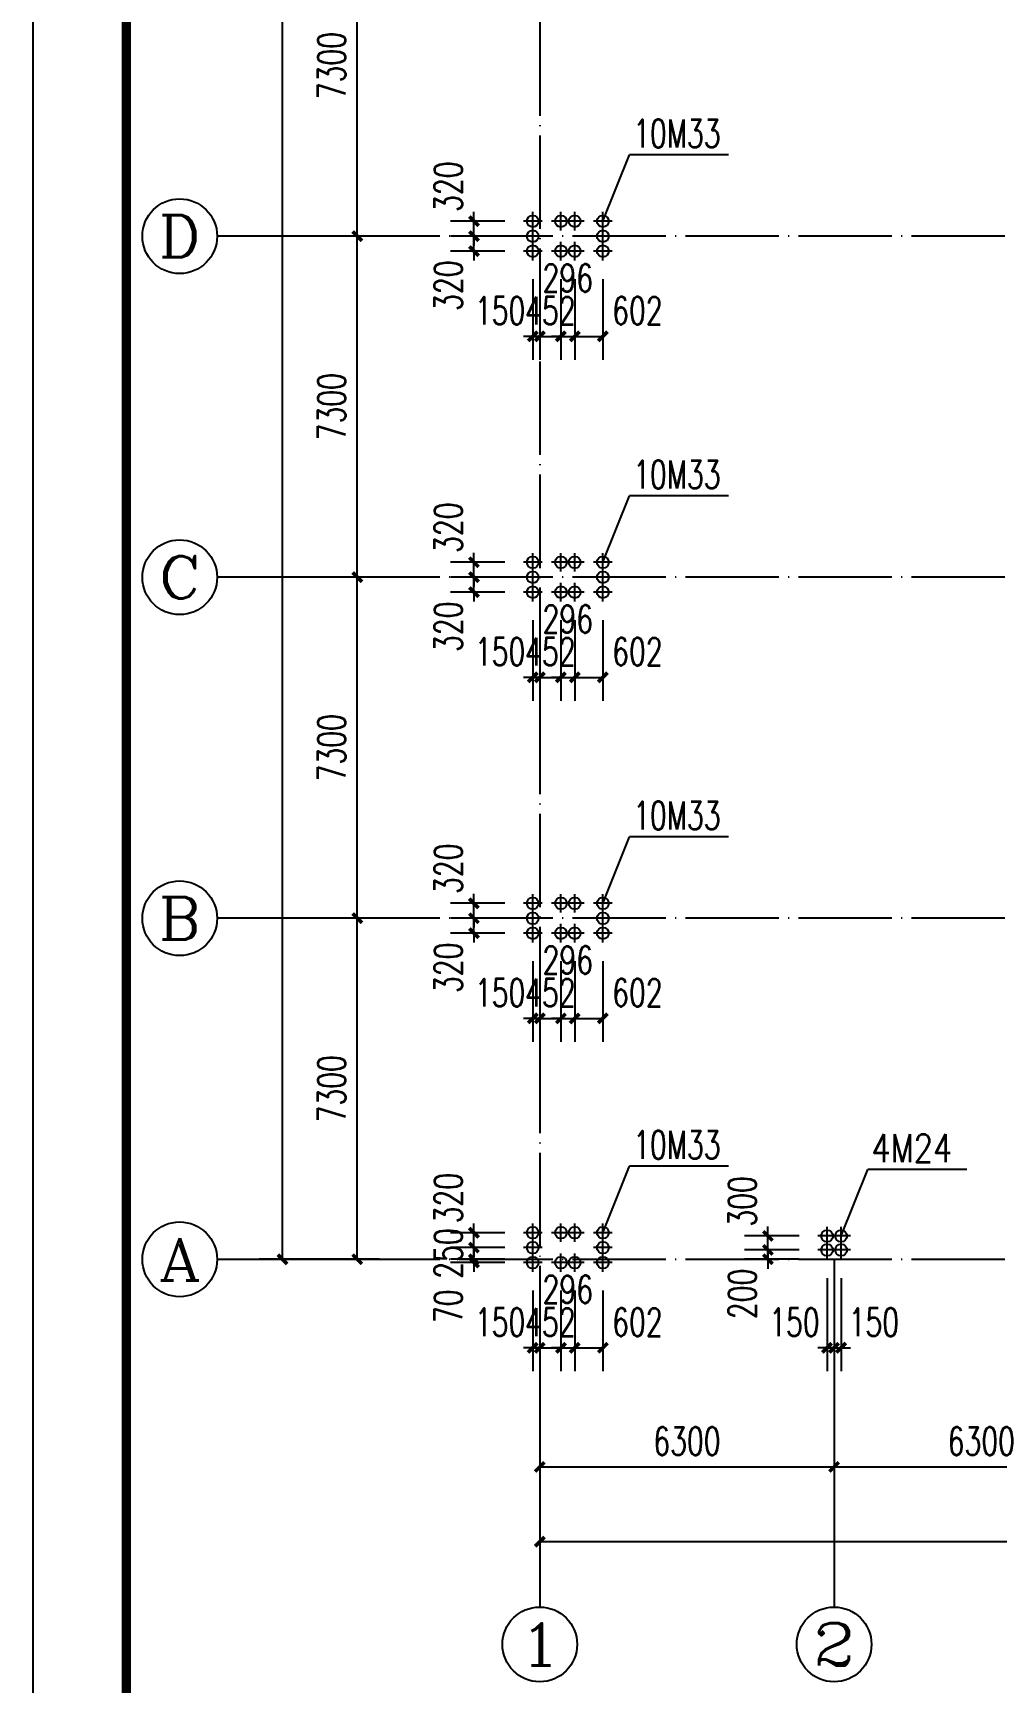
# Model space of a CAD drawing. Extents: x 37237700 to 37865026, y 138877 to 347670.
# Drawn here: x 37417207 to 37437840, y 249274 to 284592 of the extents above; entities that cross this region are included whole.
import ezdxf
from ezdxf.enums import TextEntityAlignment as Align

# ---------------------------------------------------------------- set-up
doc = ezdxf.new("R2010")
doc.units = 0
doc.header["$LTSCALE"] = 1000
doc.header["$MEASUREMENT"] = 0
for name, pattern in [('ACAD_ISO04W100', [30.5, 24, -3, 0.5, -3]), ('CENTER', [2, 1.25, -0.25, 0.25, -0.25]), ('DOTE', [2.42, 2, -0.2, 0.02, -0.2])]:
    doc.linetypes.add(name, pattern=pattern)
doc.layers.get('0').update_dxf_attribs({"linetype": 'CONTINUOUS'})
doc.layers.get('DEFPOINTS').update_dxf_attribs({"linetype": 'CONTINUOUS'})
for name, color, linetype in [('AXIS', 3, 'CONTINUOUS'), ('AXIS_TEXT', 7, 'CONTINUOUS'), ('DOTE', 1, 'ACAD_ISO04W100'), ('PUB_DIM', 3, 'CONTINUOUS'), ('PUB_TEXT', 7, 'CONTINUOUS'), ('PUB_TITLE', 4, 'CONTINUOUS'), ('ROOF', 7, 'CONTINUOUS'), ('中心线', 9, 'CENTER'), ('锚栓', 6, 'CONTINUOUS')]:
    doc.layers.add(name, color=color, linetype=linetype)
doc.styles.add('_TCH_AXIS', font='COMPLEX', dxfattribs={"bigfont": 'GBCBIG'})
doc.styles.add('_TCH_DIM_T3', font='SIMPLEX', dxfattribs={"width": 0.705882, "bigfont": 'GBCBIG'})
doc.styles.add('character', font='romans.shx', dxfattribs={"width": 0.618, "bigfont": 'gbhzfs.shx'})
doc.styles.add('COMPLEX', font='COMPLEX')
doc.dimstyles.new('_TCH_ARCH&&200', dxfattribs={"dimtxt": 595, "dimasz": 200, "dimexe": 500, "dimexo": 600, "dimgap": 252.5, "dimtad": 1, "dimdec": 0, "dimzin": 0, "dimdsep": 46, "dimtxsty": '_TCH_DIM_T3', "dimblk": 'ARCHTICK', "dimcen": 0.09, "dimclrt": 7, "dimazin": 2, "dimtfac": 1, "dimtdec": 0, "dimtix": 1, "dimtmove": 2, "dimatfit": 3, "dimfxl": 1, "dimtolj": 1, "dimtzin": 0, "dimarcsym": 0})

# ---------------------------------------------------------------- blocks, each defined once
blk = doc.blocks.new('m')
at = {"layer": '锚栓'}
for p, q in [((2858390, 836587), (2858985, 836587)), ((2858688, 836885), (2858688, 836290))]:
    blk.add_line(p, q, dxfattribs=at)
blk.add_circle((2858688, 836587), 189, dxfattribs=at)
blk = doc.blocks.new('_ArchTick')
at = {"color": 0, "linetype": 'ByBlock', "const_width": 0.4}
blk.add_lwpolyline([(-0.5, -0.5), (0.5, 0.5)], dxfattribs=at)
blk = doc.blocks.new('*D1667')
at = {"layer": 'DEFPOINTS', "color": 0}
for p in [(37427904, 279923), (37428054, 279923), (37428054, 278099)]:
    blk.add_point(p, dxfattribs=at)
at = {"layer": 'PUB_DIM', "color": 0, "lineweight": -2}
for p, q in [((37427904, 279323), (37427904, 277599)), ((37428054, 279323), (37428054, 277599)), ((37427904, 278099), (37427704, 278099)), ((37427904, 278099), (37428054, 278099)), ((37428054, 278099), (37428254, 278099))]:
    blk.add_line(p, q, dxfattribs=at)
at = {"layer": 'PUB_DIM', "color": 0, "lineweight": -2, "xscale": 200, "yscale": 200, "zscale": 200}
blk.add_blockref('_ArchTick', (37427904, 278099), dxfattribs=at)
at = {"layer": 'PUB_DIM', "color": 0, "lineweight": -2, "xscale": 200, "yscale": 200, "zscale": 200, "rotation": 180}
blk.add_blockref('_ArchTick', (37428054, 278099), dxfattribs=at)
at = {"layer": 'PUB_DIM', "color": 7, "insert": (37427204, 278649), "char_height": 595, "attachment_point": 5, "style": '_TCH_DIM_T3'}
blk.add_mtext('\\A1;150', dxfattribs=at)
blk = doc.blocks.new('*D1668')
at = {"layer": 'DEFPOINTS', "color": 0}
for p in [(37428054, 279923), (37428506, 279923), (37428506, 278099)]:
    blk.add_point(p, dxfattribs=at)
at = {"layer": 'PUB_DIM', "color": 0, "lineweight": -2}
for p, q in [((37428054, 279323), (37428054, 277599)), ((37428506, 279323), (37428506, 277599)), ((37428054, 278099), (37427854, 278099)), ((37428054, 278099), (37428506, 278099)), ((37428506, 278099), (37428706, 278099))]:
    blk.add_line(p, q, dxfattribs=at)
at = {"layer": 'PUB_DIM', "color": 0, "lineweight": -2, "xscale": 200, "yscale": 200, "zscale": 200}
blk.add_blockref('_ArchTick', (37428054, 278099), dxfattribs=at)
at = {"layer": 'PUB_DIM', "color": 0, "lineweight": -2, "xscale": 200, "yscale": 200, "zscale": 200, "rotation": 180}
blk.add_blockref('_ArchTick', (37428506, 278099), dxfattribs=at)
at = {"layer": 'PUB_DIM', "color": 7, "insert": (37428280, 278649), "char_height": 595, "attachment_point": 5, "style": '_TCH_DIM_T3'}
blk.add_mtext('\\A1;452', dxfattribs=at)
blk = doc.blocks.new('*D1669')
at = {"layer": 'DEFPOINTS', "color": 0}
for p in [(37428506, 279923), (37428802, 279923), (37428802, 278099)]:
    blk.add_point(p, dxfattribs=at)
at = {"layer": 'PUB_DIM', "color": 0, "lineweight": -2}
for p, q in [((37428506, 279323), (37428506, 277599)), ((37428802, 279323), (37428802, 277599)), ((37428506, 278099), (37428306, 278099)), ((37428506, 278099), (37428802, 278099)), ((37428802, 278099), (37429002, 278099))]:
    blk.add_line(p, q, dxfattribs=at)
at = {"layer": 'PUB_DIM', "color": 0, "lineweight": -2, "xscale": 200, "yscale": 200, "zscale": 200}
blk.add_blockref('_ArchTick', (37428506, 278099), dxfattribs=at)
at = {"layer": 'PUB_DIM', "color": 0, "lineweight": -2, "xscale": 200, "yscale": 200, "zscale": 200, "rotation": 180}
blk.add_blockref('_ArchTick', (37428802, 278099), dxfattribs=at)
at = {"layer": 'PUB_DIM', "color": 7, "insert": (37428654, 279349), "char_height": 595, "attachment_point": 5, "style": '_TCH_DIM_T3'}
blk.add_mtext('\\A1;296', dxfattribs=at)
blk = doc.blocks.new('*D1670')
at = {"layer": 'DEFPOINTS', "color": 0}
for p in [(37428802, 279923), (37429404, 279923), (37429404, 278099)]:
    blk.add_point(p, dxfattribs=at)
at = {"layer": 'PUB_DIM', "color": 0, "lineweight": -2}
for p, q in [((37428802, 279323), (37428802, 277599)), ((37429404, 279323), (37429404, 277599)), ((37428802, 278099), (37429404, 278099))]:
    blk.add_line(p, q, dxfattribs=at)
at = {"layer": 'PUB_DIM', "color": 0, "lineweight": -2, "xscale": 200, "yscale": 200, "zscale": 200, "rotation": 180}
blk.add_blockref('_ArchTick', (37428802, 278099), dxfattribs=at)
at = {"layer": 'PUB_DIM', "color": 0, "lineweight": -2, "xscale": 200, "yscale": 200, "zscale": 200}
blk.add_blockref('_ArchTick', (37429404, 278099), dxfattribs=at)
at = {"layer": 'PUB_DIM', "color": 7, "insert": (37430144, 278649), "char_height": 595, "attachment_point": 5, "style": '_TCH_DIM_T3'}
blk.add_mtext('\\A1;602', dxfattribs=at)
blk = doc.blocks.new('*D1673')
at = {"layer": 'DEFPOINTS', "color": 0}
for p in [(37426645, 280243), (37427904, 280243), (37427904, 279923)]:
    blk.add_point(p, dxfattribs=at)
at = {"layer": 'PUB_DIM', "color": 0, "lineweight": -2}
for p, q in [((37426645, 280243), (37426645, 280443)), ((37427304, 280243), (37426145, 280243)), ((37426645, 279923), (37426645, 280243)), ((37427304, 279923), (37426145, 279923)), ((37426645, 279923), (37426645, 279723))]:
    blk.add_line(p, q, dxfattribs=at)
at = {"layer": 'PUB_DIM', "color": 0, "lineweight": -2, "xscale": 200, "yscale": 200, "zscale": 200}
for p, rotation in [((37426645, 280243), 270), ((37426645, 279923), 90)]:
    blk.add_blockref('_ArchTick', p, dxfattribs=dict(at, rotation=rotation))
at = {"layer": 'PUB_DIM', "color": 7, "insert": (37426095, 279183), "char_height": 595, "attachment_point": 5, "rotation": 90, "style": '_TCH_DIM_T3'}
blk.add_mtext('\\A1;320', dxfattribs=at)
blk = doc.blocks.new('*D1674')
at = {"layer": 'DEFPOINTS', "color": 0}
for p in [(37426645, 280563), (37427904, 280563), (37427904, 280243)]:
    blk.add_point(p, dxfattribs=at)
at = {"layer": 'PUB_DIM', "color": 0, "lineweight": -2}
for p, q in [((37427304, 280563), (37426145, 280563)), ((37426645, 280563), (37426645, 280763)), ((37426645, 280243), (37426645, 280563)), ((37427304, 280243), (37426145, 280243)), ((37426645, 280243), (37426645, 280043))]:
    blk.add_line(p, q, dxfattribs=at)
at = {"layer": 'PUB_DIM', "color": 0, "lineweight": -2, "xscale": 200, "yscale": 200, "zscale": 200}
for p, rotation in [((37426645, 280563), 270), ((37426645, 280243), 90)]:
    blk.add_blockref('_ArchTick', p, dxfattribs=dict(at, rotation=rotation))
at = {"layer": 'PUB_DIM', "color": 7, "insert": (37426095, 281303), "char_height": 595, "attachment_point": 5, "rotation": 90, "style": '_TCH_DIM_T3'}
blk.add_mtext('\\A1;320', dxfattribs=at)
blk = doc.blocks.new('*D1685')
at = {"layer": 'DEFPOINTS', "color": 0}
for p in [(37427904, 272623), (37428054, 272623), (37428054, 270799)]:
    blk.add_point(p, dxfattribs=at)
at = {"layer": 'PUB_DIM', "color": 0, "lineweight": -2}
for p, q in [((37427904, 272023), (37427904, 270299)), ((37428054, 272023), (37428054, 270299)), ((37427904, 270799), (37427704, 270799)), ((37427904, 270799), (37428054, 270799)), ((37428054, 270799), (37428254, 270799))]:
    blk.add_line(p, q, dxfattribs=at)
at = {"layer": 'PUB_DIM', "color": 0, "lineweight": -2, "xscale": 200, "yscale": 200, "zscale": 200}
blk.add_blockref('_ArchTick', (37427904, 270799), dxfattribs=at)
at = {"layer": 'PUB_DIM', "color": 0, "lineweight": -2, "xscale": 200, "yscale": 200, "zscale": 200, "rotation": 180}
blk.add_blockref('_ArchTick', (37428054, 270799), dxfattribs=at)
at = {"layer": 'PUB_DIM', "color": 7, "insert": (37427204, 271349), "char_height": 595, "attachment_point": 5, "style": '_TCH_DIM_T3'}
blk.add_mtext('\\A1;150', dxfattribs=at)
blk = doc.blocks.new('*D1686')
at = {"layer": 'DEFPOINTS', "color": 0}
for p in [(37428054, 272623), (37428506, 272623), (37428506, 270799)]:
    blk.add_point(p, dxfattribs=at)
at = {"layer": 'PUB_DIM', "color": 0, "lineweight": -2}
for p, q in [((37428054, 272023), (37428054, 270299)), ((37428506, 272023), (37428506, 270299)), ((37428054, 270799), (37427854, 270799)), ((37428054, 270799), (37428506, 270799)), ((37428506, 270799), (37428706, 270799))]:
    blk.add_line(p, q, dxfattribs=at)
at = {"layer": 'PUB_DIM', "color": 0, "lineweight": -2, "xscale": 200, "yscale": 200, "zscale": 200}
blk.add_blockref('_ArchTick', (37428054, 270799), dxfattribs=at)
at = {"layer": 'PUB_DIM', "color": 0, "lineweight": -2, "xscale": 200, "yscale": 200, "zscale": 200, "rotation": 180}
blk.add_blockref('_ArchTick', (37428506, 270799), dxfattribs=at)
at = {"layer": 'PUB_DIM', "color": 7, "insert": (37428280, 271349), "char_height": 595, "attachment_point": 5, "style": '_TCH_DIM_T3'}
blk.add_mtext('\\A1;452', dxfattribs=at)
blk = doc.blocks.new('*D1687')
at = {"layer": 'DEFPOINTS', "color": 0}
for p in [(37428506, 272623), (37428802, 272623), (37428802, 270799)]:
    blk.add_point(p, dxfattribs=at)
at = {"layer": 'PUB_DIM', "color": 0, "lineweight": -2}
for p, q in [((37428506, 272023), (37428506, 270299)), ((37428802, 272023), (37428802, 270299)), ((37428506, 270799), (37428306, 270799)), ((37428506, 270799), (37428802, 270799)), ((37428802, 270799), (37429002, 270799))]:
    blk.add_line(p, q, dxfattribs=at)
at = {"layer": 'PUB_DIM', "color": 0, "lineweight": -2, "xscale": 200, "yscale": 200, "zscale": 200}
blk.add_blockref('_ArchTick', (37428506, 270799), dxfattribs=at)
at = {"layer": 'PUB_DIM', "color": 0, "lineweight": -2, "xscale": 200, "yscale": 200, "zscale": 200, "rotation": 180}
blk.add_blockref('_ArchTick', (37428802, 270799), dxfattribs=at)
at = {"layer": 'PUB_DIM', "color": 7, "insert": (37428654, 272049), "char_height": 595, "attachment_point": 5, "style": '_TCH_DIM_T3'}
blk.add_mtext('\\A1;296', dxfattribs=at)
blk = doc.blocks.new('*D1688')
at = {"layer": 'DEFPOINTS', "color": 0}
for p in [(37428802, 272623), (37429404, 272623), (37429404, 270799)]:
    blk.add_point(p, dxfattribs=at)
at = {"layer": 'PUB_DIM', "color": 0, "lineweight": -2}
for p, q in [((37428802, 272023), (37428802, 270299)), ((37429404, 272023), (37429404, 270299)), ((37428802, 270799), (37429404, 270799))]:
    blk.add_line(p, q, dxfattribs=at)
at = {"layer": 'PUB_DIM', "color": 0, "lineweight": -2, "xscale": 200, "yscale": 200, "zscale": 200, "rotation": 180}
blk.add_blockref('_ArchTick', (37428802, 270799), dxfattribs=at)
at = {"layer": 'PUB_DIM', "color": 0, "lineweight": -2, "xscale": 200, "yscale": 200, "zscale": 200}
blk.add_blockref('_ArchTick', (37429404, 270799), dxfattribs=at)
at = {"layer": 'PUB_DIM', "color": 7, "insert": (37430144, 271349), "char_height": 595, "attachment_point": 5, "style": '_TCH_DIM_T3'}
blk.add_mtext('\\A1;602', dxfattribs=at)
blk = doc.blocks.new('*D1691')
at = {"layer": 'DEFPOINTS', "color": 0}
for p in [(37426645, 272943), (37427904, 272943), (37427904, 272623)]:
    blk.add_point(p, dxfattribs=at)
at = {"layer": 'PUB_DIM', "color": 0, "lineweight": -2}
for p, q in [((37426645, 272943), (37426645, 273143)), ((37427304, 272943), (37426145, 272943)), ((37426645, 272623), (37426645, 272943)), ((37427304, 272623), (37426145, 272623)), ((37426645, 272623), (37426645, 272423))]:
    blk.add_line(p, q, dxfattribs=at)
at = {"layer": 'PUB_DIM', "color": 0, "lineweight": -2, "xscale": 200, "yscale": 200, "zscale": 200}
for p, rotation in [((37426645, 272943), 270), ((37426645, 272623), 90)]:
    blk.add_blockref('_ArchTick', p, dxfattribs=dict(at, rotation=rotation))
at = {"layer": 'PUB_DIM', "color": 7, "insert": (37426095, 271883), "char_height": 595, "attachment_point": 5, "rotation": 90, "style": '_TCH_DIM_T3'}
blk.add_mtext('\\A1;320', dxfattribs=at)
blk = doc.blocks.new('*D1692')
at = {"layer": 'DEFPOINTS', "color": 0}
for p in [(37426645, 273263), (37427904, 273263), (37427904, 272943)]:
    blk.add_point(p, dxfattribs=at)
at = {"layer": 'PUB_DIM', "color": 0, "lineweight": -2}
for p, q in [((37426645, 273263), (37426645, 273463)), ((37427304, 273263), (37426145, 273263)), ((37426645, 272943), (37426645, 273263)), ((37427304, 272943), (37426145, 272943)), ((37426645, 272943), (37426645, 272743))]:
    blk.add_line(p, q, dxfattribs=at)
at = {"layer": 'PUB_DIM', "color": 0, "lineweight": -2, "xscale": 200, "yscale": 200, "zscale": 200}
for p, rotation in [((37426645, 273263), 270), ((37426645, 272943), 90)]:
    blk.add_blockref('_ArchTick', p, dxfattribs=dict(at, rotation=rotation))
at = {"layer": 'PUB_DIM', "color": 7, "insert": (37426095, 274003), "char_height": 595, "attachment_point": 5, "rotation": 90, "style": '_TCH_DIM_T3'}
blk.add_mtext('\\A1;320', dxfattribs=at)
blk = doc.blocks.new('*D1703')
at = {"layer": 'DEFPOINTS', "color": 0}
for p in [(37427904, 265323), (37428054, 265323), (37428054, 263499)]:
    blk.add_point(p, dxfattribs=at)
at = {"layer": 'PUB_DIM', "color": 0, "lineweight": -2}
for p, q in [((37427904, 264723), (37427904, 262999)), ((37428054, 264723), (37428054, 262999)), ((37427904, 263499), (37427704, 263499)), ((37427904, 263499), (37428054, 263499)), ((37428054, 263499), (37428254, 263499))]:
    blk.add_line(p, q, dxfattribs=at)
at = {"layer": 'PUB_DIM', "color": 0, "lineweight": -2, "xscale": 200, "yscale": 200, "zscale": 200}
blk.add_blockref('_ArchTick', (37427904, 263499), dxfattribs=at)
at = {"layer": 'PUB_DIM', "color": 0, "lineweight": -2, "xscale": 200, "yscale": 200, "zscale": 200, "rotation": 180}
blk.add_blockref('_ArchTick', (37428054, 263499), dxfattribs=at)
at = {"layer": 'PUB_DIM', "color": 7, "insert": (37427204, 264049), "char_height": 595, "attachment_point": 5, "style": '_TCH_DIM_T3'}
blk.add_mtext('\\A1;150', dxfattribs=at)
blk = doc.blocks.new('*D1704')
at = {"layer": 'DEFPOINTS', "color": 0}
for p in [(37428054, 265323), (37428506, 265323), (37428506, 263499)]:
    blk.add_point(p, dxfattribs=at)
at = {"layer": 'PUB_DIM', "color": 0, "lineweight": -2}
for p, q in [((37428054, 264723), (37428054, 262999)), ((37428506, 264723), (37428506, 262999)), ((37428054, 263499), (37427854, 263499)), ((37428054, 263499), (37428506, 263499)), ((37428506, 263499), (37428706, 263499))]:
    blk.add_line(p, q, dxfattribs=at)
at = {"layer": 'PUB_DIM', "color": 0, "lineweight": -2, "xscale": 200, "yscale": 200, "zscale": 200}
blk.add_blockref('_ArchTick', (37428054, 263499), dxfattribs=at)
at = {"layer": 'PUB_DIM', "color": 0, "lineweight": -2, "xscale": 200, "yscale": 200, "zscale": 200, "rotation": 180}
blk.add_blockref('_ArchTick', (37428506, 263499), dxfattribs=at)
at = {"layer": 'PUB_DIM', "color": 7, "insert": (37428280, 264049), "char_height": 595, "attachment_point": 5, "style": '_TCH_DIM_T3'}
blk.add_mtext('\\A1;452', dxfattribs=at)
blk = doc.blocks.new('*D1705')
at = {"layer": 'DEFPOINTS', "color": 0}
for p in [(37428506, 265323), (37428802, 265323), (37428802, 263499)]:
    blk.add_point(p, dxfattribs=at)
at = {"layer": 'PUB_DIM', "color": 0, "lineweight": -2}
for p, q in [((37428506, 264723), (37428506, 262999)), ((37428802, 264723), (37428802, 262999)), ((37428506, 263499), (37428306, 263499)), ((37428506, 263499), (37428802, 263499)), ((37428802, 263499), (37429002, 263499))]:
    blk.add_line(p, q, dxfattribs=at)
at = {"layer": 'PUB_DIM', "color": 0, "lineweight": -2, "xscale": 200, "yscale": 200, "zscale": 200}
blk.add_blockref('_ArchTick', (37428506, 263499), dxfattribs=at)
at = {"layer": 'PUB_DIM', "color": 0, "lineweight": -2, "xscale": 200, "yscale": 200, "zscale": 200, "rotation": 180}
blk.add_blockref('_ArchTick', (37428802, 263499), dxfattribs=at)
at = {"layer": 'PUB_DIM', "color": 7, "insert": (37428654, 264749), "char_height": 595, "attachment_point": 5, "style": '_TCH_DIM_T3'}
blk.add_mtext('\\A1;296', dxfattribs=at)
blk = doc.blocks.new('*D1706')
at = {"layer": 'DEFPOINTS', "color": 0}
for p in [(37428802, 265323), (37429404, 265323), (37429404, 263499)]:
    blk.add_point(p, dxfattribs=at)
at = {"layer": 'PUB_DIM', "color": 0, "lineweight": -2}
for p, q in [((37428802, 264723), (37428802, 262999)), ((37429404, 264723), (37429404, 262999)), ((37428802, 263499), (37429404, 263499))]:
    blk.add_line(p, q, dxfattribs=at)
at = {"layer": 'PUB_DIM', "color": 0, "lineweight": -2, "xscale": 200, "yscale": 200, "zscale": 200, "rotation": 180}
blk.add_blockref('_ArchTick', (37428802, 263499), dxfattribs=at)
at = {"layer": 'PUB_DIM', "color": 0, "lineweight": -2, "xscale": 200, "yscale": 200, "zscale": 200}
blk.add_blockref('_ArchTick', (37429404, 263499), dxfattribs=at)
at = {"layer": 'PUB_DIM', "color": 7, "insert": (37430144, 264049), "char_height": 595, "attachment_point": 5, "style": '_TCH_DIM_T3'}
blk.add_mtext('\\A1;602', dxfattribs=at)
blk = doc.blocks.new('*D1709')
at = {"layer": 'DEFPOINTS', "color": 0}
for p in [(37426645, 265643), (37427904, 265643), (37427904, 265323)]:
    blk.add_point(p, dxfattribs=at)
at = {"layer": 'PUB_DIM', "color": 0, "lineweight": -2}
for p, q in [((37427304, 265643), (37426145, 265643)), ((37426645, 265643), (37426645, 265843)), ((37426645, 265323), (37426645, 265643)), ((37427304, 265323), (37426145, 265323)), ((37426645, 265323), (37426645, 265123))]:
    blk.add_line(p, q, dxfattribs=at)
at = {"layer": 'PUB_DIM', "color": 0, "lineweight": -2, "xscale": 200, "yscale": 200, "zscale": 200}
for p, rotation in [((37426645, 265643), 270), ((37426645, 265323), 90)]:
    blk.add_blockref('_ArchTick', p, dxfattribs=dict(at, rotation=rotation))
at = {"layer": 'PUB_DIM', "color": 7, "insert": (37426095, 264583), "char_height": 595, "attachment_point": 5, "rotation": 90, "style": '_TCH_DIM_T3'}
blk.add_mtext('\\A1;320', dxfattribs=at)
blk = doc.blocks.new('*D1710')
at = {"layer": 'DEFPOINTS', "color": 0}
for p in [(37426645, 265963), (37427904, 265963), (37427904, 265643)]:
    blk.add_point(p, dxfattribs=at)
at = {"layer": 'PUB_DIM', "color": 0, "lineweight": -2}
for p, q in [((37427304, 265963), (37426145, 265963)), ((37426645, 265963), (37426645, 266163)), ((37426645, 265643), (37426645, 265963)), ((37427304, 265643), (37426145, 265643)), ((37426645, 265643), (37426645, 265443))]:
    blk.add_line(p, q, dxfattribs=at)
at = {"layer": 'PUB_DIM', "color": 0, "lineweight": -2, "xscale": 200, "yscale": 200, "zscale": 200}
for p, rotation in [((37426645, 265963), 270), ((37426645, 265643), 90)]:
    blk.add_blockref('_ArchTick', p, dxfattribs=dict(at, rotation=rotation))
at = {"layer": 'PUB_DIM', "color": 7, "insert": (37426095, 266703), "char_height": 595, "attachment_point": 5, "rotation": 90, "style": '_TCH_DIM_T3'}
blk.add_mtext('\\A1;320', dxfattribs=at)
blk = doc.blocks.new('*D1790')
at = {"layer": 'DEFPOINTS', "color": 0}
for p in [(37432938, 258543), (37434204, 258543), (37434204, 258343)]:
    blk.add_point(p, dxfattribs=at)
at = {"layer": 'PUB_DIM', "color": 0, "lineweight": -2}
for p, q in [((37433604, 258543), (37432438, 258543)), ((37432938, 258543), (37432938, 258743)), ((37432938, 258343), (37432938, 258543)), ((37433604, 258343), (37432438, 258343)), ((37432938, 258343), (37432938, 258143))]:
    blk.add_line(p, q, dxfattribs=at)
at = {"layer": 'PUB_DIM', "color": 0, "lineweight": -2, "xscale": 200, "yscale": 200, "zscale": 200}
for p, rotation in [((37432938, 258543), 270), ((37432938, 258343), 90)]:
    blk.add_blockref('_ArchTick', p, dxfattribs=dict(at, rotation=rotation))
at = {"layer": 'PUB_DIM', "color": 7, "insert": (37432388, 257603), "char_height": 595, "attachment_point": 5, "rotation": 90, "style": '_TCH_DIM_T3'}
blk.add_mtext('\\A1;200', dxfattribs=at)
blk = doc.blocks.new('*D1791')
at = {"layer": 'DEFPOINTS', "color": 0}
for p in [(37432938, 258843), (37434204, 258843), (37434204, 258543)]:
    blk.add_point(p, dxfattribs=at)
at = {"layer": 'PUB_DIM', "color": 0, "lineweight": -2}
for p, q in [((37432938, 258843), (37432938, 259043)), ((37433604, 258843), (37432438, 258843)), ((37433604, 258543), (37432438, 258543)), ((37432938, 258543), (37432938, 258843)), ((37432938, 258543), (37432938, 258343))]:
    blk.add_line(p, q, dxfattribs=at)
at = {"layer": 'PUB_DIM', "color": 0, "lineweight": -2, "xscale": 200, "yscale": 200, "zscale": 200}
for p, rotation in [((37432938, 258843), 270), ((37432938, 258543), 90)]:
    blk.add_blockref('_ArchTick', p, dxfattribs=dict(at, rotation=rotation))
at = {"layer": 'PUB_DIM', "color": 7, "insert": (37432388, 259583), "char_height": 595, "attachment_point": 5, "rotation": 90, "style": '_TCH_DIM_T3'}
blk.add_mtext('\\A1;300', dxfattribs=at)
blk = doc.blocks.new('*D1792')
at = {"layer": 'DEFPOINTS', "color": 0}
for p in [(37426645, 258343), (37427904, 258343), (37427904, 258273)]:
    blk.add_point(p, dxfattribs=at)
at = {"layer": 'PUB_DIM', "color": 0, "lineweight": -2}
for p, q in [((37426645, 258343), (37426645, 258543)), ((37427304, 258343), (37426145, 258343)), ((37427304, 258273), (37426145, 258273)), ((37426645, 258273), (37426645, 258343)), ((37426645, 258273), (37426645, 258073))]:
    blk.add_line(p, q, dxfattribs=at)
at = {"layer": 'PUB_DIM', "color": 0, "lineweight": -2, "xscale": 200, "yscale": 200, "zscale": 200}
for p, rotation in [((37426645, 258343), 270), ((37426645, 258273), 90)]:
    blk.add_blockref('_ArchTick', p, dxfattribs=dict(at, rotation=rotation))
at = {"layer": 'PUB_DIM', "color": 7, "insert": (37426095, 257337), "char_height": 595, "attachment_point": 5, "rotation": 90, "style": '_TCH_DIM_T3'}
blk.add_mtext('\\A1;70', dxfattribs=at)
blk = doc.blocks.new('*D1793')
at = {"layer": 'DEFPOINTS', "color": 0}
for p in [(37426645, 258593), (37427904, 258593), (37427904, 258343)]:
    blk.add_point(p, dxfattribs=at)
at = {"layer": 'PUB_DIM', "color": 0, "lineweight": -2}
for p, q in [((37427304, 258593), (37426145, 258593)), ((37426645, 258593), (37426645, 258793)), ((37426645, 258343), (37426645, 258593)), ((37427304, 258343), (37426145, 258343)), ((37426645, 258343), (37426645, 258143))]:
    blk.add_line(p, q, dxfattribs=at)
at = {"layer": 'PUB_DIM', "color": 0, "lineweight": -2, "xscale": 200, "yscale": 200, "zscale": 200}
for p, rotation in [((37426645, 258593), 270), ((37426645, 258343), 90)]:
    blk.add_blockref('_ArchTick', p, dxfattribs=dict(at, rotation=rotation))
at = {"layer": 'PUB_DIM', "color": 7, "insert": (37426095, 258468), "char_height": 595, "attachment_point": 5, "rotation": 90, "style": '_TCH_DIM_T3'}
blk.add_mtext('\\A1;250', dxfattribs=at)
blk = doc.blocks.new('*D1794')
at = {"layer": 'DEFPOINTS', "color": 0}
for p in [(37426645, 258913), (37427904, 258913), (37427904, 258593)]:
    blk.add_point(p, dxfattribs=at)
at = {"layer": 'PUB_DIM', "color": 0, "lineweight": -2}
for p, q in [((37427304, 258913), (37426145, 258913)), ((37426645, 258913), (37426645, 259113)), ((37426645, 258593), (37426645, 258913)), ((37427304, 258593), (37426145, 258593)), ((37426645, 258593), (37426645, 258393))]:
    blk.add_line(p, q, dxfattribs=at)
at = {"layer": 'PUB_DIM', "color": 0, "lineweight": -2, "xscale": 200, "yscale": 200, "zscale": 200}
for p, rotation in [((37426645, 258913), 270), ((37426645, 258593), 90)]:
    blk.add_blockref('_ArchTick', p, dxfattribs=dict(at, rotation=rotation))
at = {"layer": 'PUB_DIM', "color": 7, "insert": (37426095, 259653), "char_height": 595, "attachment_point": 5, "rotation": 90, "style": '_TCH_DIM_T3'}
blk.add_mtext('\\A1;320', dxfattribs=at)
blk = doc.blocks.new('*D1795')
at = {"layer": 'DEFPOINTS', "color": 0}
for p in [(37434204, 258543), (37434354, 258543), (37434354, 256449)]:
    blk.add_point(p, dxfattribs=at)
at = {"layer": 'PUB_DIM', "color": 0, "lineweight": -2}
for p, q in [((37434204, 257943), (37434204, 255949)), ((37434354, 257943), (37434354, 255949)), ((37434204, 256449), (37434004, 256449)), ((37434204, 256449), (37434354, 256449)), ((37434354, 256449), (37434554, 256449))]:
    blk.add_line(p, q, dxfattribs=at)
at = {"layer": 'PUB_DIM', "color": 0, "lineweight": -2, "xscale": 200, "yscale": 200, "zscale": 200}
blk.add_blockref('_ArchTick', (37434204, 256449), dxfattribs=at)
at = {"layer": 'PUB_DIM', "color": 0, "lineweight": -2, "xscale": 200, "yscale": 200, "zscale": 200, "rotation": 180}
blk.add_blockref('_ArchTick', (37434354, 256449), dxfattribs=at)
at = {"layer": 'PUB_DIM', "color": 7, "insert": (37433504, 256999), "char_height": 595, "attachment_point": 5, "style": '_TCH_DIM_T3'}
blk.add_mtext('\\A1;150', dxfattribs=at)
blk = doc.blocks.new('*D1796')
at = {"layer": 'DEFPOINTS', "color": 0}
for p in [(37434354, 258543), (37434504, 258543), (37434504, 256449)]:
    blk.add_point(p, dxfattribs=at)
at = {"layer": 'PUB_DIM', "color": 0, "lineweight": -2}
for p, q in [((37434354, 257943), (37434354, 255949)), ((37434504, 257943), (37434504, 255949)), ((37434354, 256449), (37434154, 256449)), ((37434354, 256449), (37434504, 256449)), ((37434504, 256449), (37434704, 256449))]:
    blk.add_line(p, q, dxfattribs=at)
at = {"layer": 'PUB_DIM', "color": 0, "lineweight": -2, "xscale": 200, "yscale": 200, "zscale": 200}
blk.add_blockref('_ArchTick', (37434354, 256449), dxfattribs=at)
at = {"layer": 'PUB_DIM', "color": 0, "lineweight": -2, "xscale": 200, "yscale": 200, "zscale": 200, "rotation": 180}
blk.add_blockref('_ArchTick', (37434504, 256449), dxfattribs=at)
at = {"layer": 'PUB_DIM', "color": 7, "insert": (37435204, 256999), "char_height": 595, "attachment_point": 5, "style": '_TCH_DIM_T3'}
blk.add_mtext('\\A1;150', dxfattribs=at)
blk = doc.blocks.new('*D1797')
at = {"layer": 'DEFPOINTS', "color": 0}
for p in [(37427904, 258273), (37428054, 258273), (37428054, 256449)]:
    blk.add_point(p, dxfattribs=at)
at = {"layer": 'PUB_DIM', "color": 0, "lineweight": -2}
for p, q in [((37427904, 257673), (37427904, 255949)), ((37428054, 257673), (37428054, 255949)), ((37427904, 256449), (37427704, 256449)), ((37427904, 256449), (37428054, 256449)), ((37428054, 256449), (37428254, 256449))]:
    blk.add_line(p, q, dxfattribs=at)
at = {"layer": 'PUB_DIM', "color": 0, "lineweight": -2, "xscale": 200, "yscale": 200, "zscale": 200}
blk.add_blockref('_ArchTick', (37427904, 256449), dxfattribs=at)
at = {"layer": 'PUB_DIM', "color": 0, "lineweight": -2, "xscale": 200, "yscale": 200, "zscale": 200, "rotation": 180}
blk.add_blockref('_ArchTick', (37428054, 256449), dxfattribs=at)
at = {"layer": 'PUB_DIM', "color": 7, "insert": (37427204, 256999), "char_height": 595, "attachment_point": 5, "style": '_TCH_DIM_T3'}
blk.add_mtext('\\A1;150', dxfattribs=at)
blk = doc.blocks.new('*D1798')
at = {"layer": 'DEFPOINTS', "color": 0}
for p in [(37428054, 258273), (37428506, 258273), (37428506, 256449)]:
    blk.add_point(p, dxfattribs=at)
at = {"layer": 'PUB_DIM', "color": 0, "lineweight": -2}
for p, q in [((37428054, 257673), (37428054, 255949)), ((37428506, 257673), (37428506, 255949)), ((37428054, 256449), (37427854, 256449)), ((37428054, 256449), (37428506, 256449)), ((37428506, 256449), (37428706, 256449))]:
    blk.add_line(p, q, dxfattribs=at)
at = {"layer": 'PUB_DIM', "color": 0, "lineweight": -2, "xscale": 200, "yscale": 200, "zscale": 200}
blk.add_blockref('_ArchTick', (37428054, 256449), dxfattribs=at)
at = {"layer": 'PUB_DIM', "color": 0, "lineweight": -2, "xscale": 200, "yscale": 200, "zscale": 200, "rotation": 180}
blk.add_blockref('_ArchTick', (37428506, 256449), dxfattribs=at)
at = {"layer": 'PUB_DIM', "color": 7, "insert": (37428280, 256999), "char_height": 595, "attachment_point": 5, "style": '_TCH_DIM_T3'}
blk.add_mtext('\\A1;452', dxfattribs=at)
blk = doc.blocks.new('*D1799')
at = {"layer": 'DEFPOINTS', "color": 0}
for p in [(37428506, 258273), (37428802, 258273), (37428802, 256449)]:
    blk.add_point(p, dxfattribs=at)
at = {"layer": 'PUB_DIM', "color": 0, "lineweight": -2}
for p, q in [((37428506, 257673), (37428506, 255949)), ((37428802, 257673), (37428802, 255949)), ((37428506, 256449), (37428306, 256449)), ((37428506, 256449), (37428802, 256449)), ((37428802, 256449), (37429002, 256449))]:
    blk.add_line(p, q, dxfattribs=at)
at = {"layer": 'PUB_DIM', "color": 0, "lineweight": -2, "xscale": 200, "yscale": 200, "zscale": 200}
blk.add_blockref('_ArchTick', (37428506, 256449), dxfattribs=at)
at = {"layer": 'PUB_DIM', "color": 0, "lineweight": -2, "xscale": 200, "yscale": 200, "zscale": 200, "rotation": 180}
blk.add_blockref('_ArchTick', (37428802, 256449), dxfattribs=at)
at = {"layer": 'PUB_DIM', "color": 7, "insert": (37428654, 257699), "char_height": 595, "attachment_point": 5, "style": '_TCH_DIM_T3'}
blk.add_mtext('\\A1;296', dxfattribs=at)
blk = doc.blocks.new('*D1800')
at = {"layer": 'DEFPOINTS', "color": 0}
for p in [(37428802, 258273), (37429404, 258273), (37429404, 256449)]:
    blk.add_point(p, dxfattribs=at)
at = {"layer": 'PUB_DIM', "color": 0, "lineweight": -2}
for p, q in [((37428802, 257673), (37428802, 255949)), ((37429404, 257673), (37429404, 255949)), ((37428802, 256449), (37429404, 256449))]:
    blk.add_line(p, q, dxfattribs=at)
at = {"layer": 'PUB_DIM', "color": 0, "lineweight": -2, "xscale": 200, "yscale": 200, "zscale": 200, "rotation": 180}
blk.add_blockref('_ArchTick', (37428802, 256449), dxfattribs=at)
at = {"layer": 'PUB_DIM', "color": 0, "lineweight": -2, "xscale": 200, "yscale": 200, "zscale": 200}
blk.add_blockref('_ArchTick', (37429404, 256449), dxfattribs=at)
at = {"layer": 'PUB_DIM', "color": 7, "insert": (37430144, 256999), "char_height": 595, "attachment_point": 5, "style": '_TCH_DIM_T3'}
blk.add_mtext('\\A1;602', dxfattribs=at)
blk = doc.blocks.new('*D1830')
at = {"layer": 'AXIS', "color": 0, "lineweight": -2}
for p, q in [((37424620, 265643), (37423648, 265643)), ((37424148, 258343), (37424148, 265643)), ((37424620, 258343), (37423648, 258343))]:
    blk.add_line(p, q, dxfattribs=at)
at = {"layer": 'DEFPOINTS', "color": 0}
for p in [(37424148, 265643), (37425220, 265643), (37425220, 258343)]:
    blk.add_point(p, dxfattribs=at)
at = {"layer": 'AXIS', "color": 0, "lineweight": -2, "xscale": 200, "yscale": 200, "zscale": 200}
for p, rotation in [((37424148, 265643), 90), ((37424148, 258343), 270)]:
    blk.add_blockref('_ArchTick', p, dxfattribs=dict(at, rotation=rotation))
at = {"layer": 'AXIS', "color": 7, "insert": (37423598, 261993), "char_height": 595, "attachment_point": 5, "rotation": 90, "style": '_TCH_DIM_T3'}
blk.add_mtext('\\A1;7300', dxfattribs=at)
blk = doc.blocks.new('*D1831')
at = {"layer": 'AXIS', "color": 0, "lineweight": -2}
for p, q in [((37424620, 272943), (37423648, 272943)), ((37424148, 265643), (37424148, 272943)), ((37424620, 265643), (37423648, 265643))]:
    blk.add_line(p, q, dxfattribs=at)
at = {"layer": 'DEFPOINTS', "color": 0}
for p in [(37424148, 272943), (37425220, 272943), (37425220, 265643)]:
    blk.add_point(p, dxfattribs=at)
at = {"layer": 'AXIS', "color": 0, "lineweight": -2, "xscale": 200, "yscale": 200, "zscale": 200}
for p, rotation in [((37424148, 272943), 90), ((37424148, 265643), 270)]:
    blk.add_blockref('_ArchTick', p, dxfattribs=dict(at, rotation=rotation))
at = {"layer": 'AXIS', "color": 7, "insert": (37423598, 269293), "char_height": 595, "attachment_point": 5, "rotation": 90, "style": '_TCH_DIM_T3'}
blk.add_mtext('\\A1;7300', dxfattribs=at)
blk = doc.blocks.new('*D1832')
at = {"layer": 'AXIS', "color": 0, "lineweight": -2}
for p, q in [((37424620, 280243), (37423648, 280243)), ((37424148, 272943), (37424148, 280243)), ((37424620, 272943), (37423648, 272943))]:
    blk.add_line(p, q, dxfattribs=at)
at = {"layer": 'DEFPOINTS', "color": 0}
for p in [(37424148, 280243), (37425220, 280243), (37425220, 272943)]:
    blk.add_point(p, dxfattribs=at)
at = {"layer": 'AXIS', "color": 0, "lineweight": -2, "xscale": 200, "yscale": 200, "zscale": 200}
for p, rotation in [((37424148, 280243), 90), ((37424148, 272943), 270)]:
    blk.add_blockref('_ArchTick', p, dxfattribs=dict(at, rotation=rotation))
at = {"layer": 'AXIS', "color": 7, "insert": (37423598, 276593), "char_height": 595, "attachment_point": 5, "rotation": 90, "style": '_TCH_DIM_T3'}
blk.add_mtext('\\A1;7300', dxfattribs=at)
blk = doc.blocks.new('*D1833')
at = {"layer": 'AXIS', "color": 0, "lineweight": -2}
for p, q in [((37424620, 287543), (37423648, 287543)), ((37424148, 280243), (37424148, 287543)), ((37424620, 280243), (37423648, 280243))]:
    blk.add_line(p, q, dxfattribs=at)
at = {"layer": 'DEFPOINTS', "color": 0}
for p in [(37424148, 287543), (37425220, 287543), (37425220, 280243)]:
    blk.add_point(p, dxfattribs=at)
at = {"layer": 'AXIS', "color": 0, "lineweight": -2, "xscale": 200, "yscale": 200, "zscale": 200}
for p, rotation in [((37424148, 287543), 90), ((37424148, 280243), 270)]:
    blk.add_blockref('_ArchTick', p, dxfattribs=dict(at, rotation=rotation))
at = {"layer": 'AXIS', "color": 7, "insert": (37423598, 283893), "char_height": 595, "attachment_point": 5, "rotation": 90, "style": '_TCH_DIM_T3'}
blk.add_mtext('\\A1;7300', dxfattribs=at)
blk = doc.blocks.new('*D1840')
at = {"layer": 'AXIS', "color": 0, "lineweight": -2}
for p, q in [((37424620, 331343), (37422048, 331343)), ((37422548, 258343), (37422548, 331343)), ((37424620, 258343), (37422048, 258343))]:
    blk.add_line(p, q, dxfattribs=at)
at = {"layer": 'DEFPOINTS', "color": 0}
for p in [(37422548, 331343), (37425220, 331343), (37425220, 258343)]:
    blk.add_point(p, dxfattribs=at)
at = {"layer": 'AXIS', "color": 0, "lineweight": -2, "xscale": 200, "yscale": 200, "zscale": 200}
for p, rotation in [((37422548, 331343), 90), ((37422548, 258343), 270)]:
    blk.add_blockref('_ArchTick', p, dxfattribs=dict(at, rotation=rotation))
at = {"layer": 'AXIS', "color": 7, "insert": (37421998, 294843), "char_height": 595, "attachment_point": 5, "rotation": 90, "style": '_TCH_DIM_T3'}
blk.add_mtext('\\A1;73000', dxfattribs=at)
blk = doc.blocks.new('*D1841')
at = {"layer": 'AXIS', "color": 0, "lineweight": -2}
for p, q in [((37428054, 255994), (37428054, 253401)), ((37434354, 255994), (37434354, 253401)), ((37428054, 253901), (37434354, 253901))]:
    blk.add_line(p, q, dxfattribs=at)
at = {"layer": 'DEFPOINTS', "color": 0}
for p in [(37428054, 256594), (37434354, 256594), (37434354, 253901)]:
    blk.add_point(p, dxfattribs=at)
at = {"layer": 'AXIS', "color": 0, "lineweight": -2, "xscale": 200, "yscale": 200, "zscale": 200, "rotation": 180}
blk.add_blockref('_ArchTick', (37428054, 253901), dxfattribs=at)
at = {"layer": 'AXIS', "color": 0, "lineweight": -2, "xscale": 200, "yscale": 200, "zscale": 200}
blk.add_blockref('_ArchTick', (37434354, 253901), dxfattribs=at)
at = {"layer": 'AXIS', "color": 7, "insert": (37431204, 254451), "char_height": 595, "attachment_point": 5, "style": '_TCH_DIM_T3'}
blk.add_mtext('\\A1;6300', dxfattribs=at)
blk = doc.blocks.new('*D1842')
at = {"layer": 'AXIS', "color": 0, "lineweight": -2}
for p, q in [((37434354, 255994), (37434354, 253401)), ((37440654, 255994), (37440654, 253401)), ((37434354, 253901), (37440654, 253901))]:
    blk.add_line(p, q, dxfattribs=at)
at = {"layer": 'DEFPOINTS', "color": 0}
for p in [(37434354, 256594), (37440654, 256594), (37440654, 253901)]:
    blk.add_point(p, dxfattribs=at)
at = {"layer": 'AXIS', "color": 0, "lineweight": -2, "xscale": 200, "yscale": 200, "zscale": 200, "rotation": 180}
blk.add_blockref('_ArchTick', (37434354, 253901), dxfattribs=at)
at = {"layer": 'AXIS', "color": 0, "lineweight": -2, "xscale": 200, "yscale": 200, "zscale": 200}
blk.add_blockref('_ArchTick', (37440654, 253901), dxfattribs=at)
at = {"layer": 'AXIS', "color": 7, "insert": (37437504, 254451), "char_height": 595, "attachment_point": 5, "style": '_TCH_DIM_T3'}
blk.add_mtext('\\A1;6300', dxfattribs=at)
blk = doc.blocks.new('*D1849')
at = {"layer": 'AXIS', "color": 0, "lineweight": -2}
for p, q in [((37428054, 256394), (37428054, 251801)), ((37478454, 256394), (37478454, 251801)), ((37428054, 252301), (37478454, 252301))]:
    blk.add_line(p, q, dxfattribs=at)
at = {"layer": 'DEFPOINTS', "color": 0}
for p in [(37428054, 256994), (37478454, 256994), (37478454, 252301)]:
    blk.add_point(p, dxfattribs=at)
at = {"layer": 'AXIS', "color": 0, "lineweight": -2, "xscale": 200, "yscale": 200, "zscale": 200, "rotation": 180}
blk.add_blockref('_ArchTick', (37428054, 252301), dxfattribs=at)
at = {"layer": 'AXIS', "color": 0, "lineweight": -2, "xscale": 200, "yscale": 200, "zscale": 200}
blk.add_blockref('_ArchTick', (37478454, 252301), dxfattribs=at)
at = {"layer": 'AXIS', "color": 7, "insert": (37453254, 252851), "char_height": 595, "attachment_point": 5, "style": '_TCH_DIM_T3'}
blk.add_mtext('\\A1;50400', dxfattribs=at)
blk = doc.blocks.new('_AXISO')
blk.add_circle((0, 0), 0.5)
at = {"layer": 'AXIS_TEXT', "style": 'COMPLEX', "width": 1.041667}
blk.add_attdef('A', text='', height=0.56, dxfattribs=at).set_placement((-0.25, -0.28), (0.25, -0.28), align=Align.FIT)

msp = doc.modelspace()

# ---------------------------------------------------------------- linework, layer by layer
at = {"layer": 'AXIS'}
for p, q in [((37425219.9, 280242.8), (37421147.7, 280242.8)), ((37425219.9, 272942.8), (37421147.7, 272942.8)), ((37425219.9, 265642.8), (37421147.7, 265642.8)), ((37425219.9, 258342.8), (37421147.7, 258342.8)), ((37428053.9, 256593.9), (37428053.9, 250901)), ((37434353.9, 256593.9), (37434353.9, 250901))]:
    msp.add_line(p, q, dxfattribs=at)
for centre in [(37420347.7, 280242.8), (37420347.7, 272942.8), (37420347.7, 265642.8), (37420347.7, 258342.8)]:
    msp.add_circle(centre, 800, dxfattribs=at)
at = {"layer": 'DOTE', "linetype": 'DOTE'}
for p, q in [((37428053.9, 333220.2), (37428053.9, 256309.1)), ((37481571.1, 280242.8), (37425219.9, 280242.8)), ((37481571.1, 272942.8), (37425219.9, 272942.8)), ((37481571.1, 265642.8), (37425219.9, 265642.8)), ((37481571.1, 258342.8), (37425219.9, 258342.8)), ((37434353.9, 258342.8), (37434353.9, 256309.1))]:
    msp.add_line(p, q, dxfattribs=at)
at = {"layer": 'PUB_TITLE'}
msp.add_lwpolyline([(37417206.7, 228870), (37501206.7, 228870), (37501206.7, 347670), (37417206.7, 347670)], close=True, dxfattribs=at)
at = {"layer": 'PUB_TITLE', "const_width": 200}
msp.add_lwpolyline([(37419206.7, 230870), (37499206.7, 230870), (37499206.7, 342670), (37419206.7, 342670)], close=True, dxfattribs=at)
at = {"layer": '中心线', "linetype": 'ByBlock', "ltscale": 1.875}
for p, q in [((37429403.9, 280562.8), (37429977.4, 281984.4)), ((37432092.7, 281984.4), (37429977.4, 281984.4)), ((37429403.9, 273262.8), (37429977.4, 274684.4)), ((37432092.7, 274684.4), (37429977.4, 274684.4)), ((37429403.9, 265962.8), (37429977.4, 267384.4)), ((37432092.7, 267384.4), (37429977.4, 267384.4)), ((37429403.9, 258912.8), (37429977.4, 260334.4)), ((37432092.7, 260334.4), (37429977.4, 260334.4)), ((37434503.9, 258842.8), (37435077.4, 260264.4)), ((37437192.7, 260264.4), (37435077.4, 260264.4))]:
    msp.add_line(p, q, dxfattribs=at)

# ---------------------------------------------------------------- block references
at = {"layer": 'AXIS'}
ref = msp.add_blockref('_AXISO', (37428053.9, 250101), dxfattribs=dict(at, xscale=1600, yscale=1600, zscale=1600))
ref.add_attrib('A', '1', dxfattribs={"layer": 'AXIS_TEXT', "height": 905.1, "style": '_TCH_AXIS', "width": 2.333333}).set_placement((37427601.4, 249648.4), (37428506.5, 249648.4), align=Align.FIT)
ref = msp.add_blockref('_AXISO', (37434353.9, 250101), dxfattribs=dict(at, xscale=1600, yscale=1600, zscale=1600))
ref.add_attrib('A', '2', dxfattribs={"layer": 'AXIS_TEXT', "height": 905.1, "style": '_TCH_AXIS', "width": 1.5}).set_placement((37433901.4, 249648.4), (37434806.5, 249648.4), align=Align.FIT)
at = {"layer": 'ROOF', "xscale": 0.6666666716337204, "yscale": 0.6666666716337204, "zscale": 0.6666666716337204, "rotation": 180}
for p in [(39333695.8, 838287.6), (39333695.8, 837967.6), (39334297.8, 838287.6), (39334593.8, 838287.6), (39335195.8, 838287.6), (39335195.8, 837967.6), (39333695.8, 837647.6), (39334297.8, 837647.6), (39334593.8, 837647.6), (39335195.8, 837647.6), (39333695.8, 830987.6), (39334297.8, 830987.6), (39334593.8, 830987.6), (39335195.8, 830987.6), (39333695.8, 830667.6), (39335195.8, 830667.6), (39333695.8, 830347.6), (39334297.8, 830347.6), (39334593.8, 830347.6), (39335195.8, 830347.6), (39333695.8, 823687.6), (39334297.8, 823687.6), (39334593.8, 823687.6), (39335195.8, 823687.6), (39333695.8, 823367.6), (39335195.8, 823367.6), (39333695.8, 823047.6), (39334297.8, 823047.6), (39334593.8, 823047.6), (39335195.8, 823047.6), (39333695.8, 816637.6), (39334297.8, 816637.6), (39334593.8, 816637.6), (39335195.8, 816637.6), (39339995.8, 816567.6), (39340295.8, 816567.6), (39333695.8, 816317.6), (39335195.8, 816317.6), (39339995.8, 816267.6), (39340295.8, 816267.6), (39333695.8, 815997.6), (39334297.8, 815997.6), (39334593.8, 815997.6), (39335195.8, 815997.6)]:
    msp.add_blockref('m', p, dxfattribs=at)

# ---------------------------------------------------------------- texts
at = {"layer": 'AXIS_TEXT', "style": '_TCH_AXIS'}
for s, width, p, p2 in [('D', 1.235294, (37419895.1, 279790.3), (37420800.2, 279790.3)), ('C', 1.4, (37419895.1, 272490.3), (37420800.2, 272490.3)), ('B', 1.235294, (37419895.1, 265190.3), (37420800.2, 265190.3)), ('A', 1.166667, (37419895.1, 257890.3), (37420800.2, 257890.3))]:
    msp.add_text(s, height=905.1, dxfattribs=dict(at, width=width)).set_placement(p, p2, align=Align.FIT)
at = {"layer": 'PUB_TEXT', "color": 7, "lineweight": -3, "style": 'character'}
for s, width, p in [('10M33', 0.7, (37430051.1, 282142.8)), ('10M33', 0.7, (37430051.1, 274842.8)), ('10M33', 0.7, (37430051.1, 267542.8)), ('10M33', 0.7, (37430051.1, 260492.8)), ('4M24', 0.8, (37435151.1, 260422.8))]:
    msp.add_text(s, height=600, dxfattribs=dict(at, width=width)).set_placement(p)

# ---------------------------------------------------------------- dimensions: what is measured, and where the dimension line sits
at = {"layer": 'AXIS'}
for p1, p2, distance, picture, middle in [((37425219.9, 258342.8), (37425219.9, 331342.8), 2672.2, '*D1840', (37421997.7, 294842.8)), ((37425219.9, 280242.8), (37425219.9, 287542.8), 1072.2, '*D1833', (37423597.7, 283892.8)), ((37425219.9, 272942.8), (37425219.9, 280242.8), 1072.2, '*D1832', (37423597.7, 276592.8)), ((37425219.9, 265642.8), (37425219.9, 272942.8), 1072.2, '*D1831', (37423597.7, 269292.8)), ((37425219.9, 258342.8), (37425219.9, 265642.8), 1072.2, '*D1830', (37423597.7, 261992.8)), ((37428053.9, 256993.9), (37478453.9, 256993.9), -4692.9, '*D1849', (37453253.9, 252851)), ((37428053.9, 256593.9), (37434353.9, 256593.9), -2692.9, '*D1841', (37431203.9, 254451)), ((37434353.9, 256593.9), (37440653.9, 256593.9), -2692.9, '*D1842', (37437503.9, 254451))]:
    dim = msp.add_aligned_dim(p1=p1, p2=p2, distance=distance, dimstyle='_TCH_ARCH&&200', dxfattribs=at)
    dim.commit()
    dim.dimension.update_dxf_attribs({"geometry": picture, "text_midpoint": middle})
at = {"layer": 'PUB_DIM'}
for base, p1, p2, angle, picture, middle in [((37426645.5, 280562.8), (37427903.9, 280242.8), (37427903.9, 280562.8), 90, '*D1674', (37426095.5, 281302.8)), ((37426645.5, 280242.8), (37427903.9, 279922.8), (37427903.9, 280242.8), 90, '*D1673', (37426095.5, 279182.8)), ((37428053.9, 278098.8), (37427903.9, 279922.8), (37428053.9, 279922.8), 0, '*D1667', (37427203.9, 278648.8)), ((37428801.9, 278098.8), (37428505.9, 279922.8), (37428801.9, 279922.8), 0, '*D1669', (37428653.9, 279348.8)), ((37429403.9, 278098.8), (37428801.9, 279922.8), (37429403.9, 279922.8), 0, '*D1670', (37430143.9, 278648.8)), ((37426645.5, 273262.8), (37427903.9, 272942.8), (37427903.9, 273262.8), 90, '*D1692', (37426095.5, 274002.8)), ((37426645.5, 272942.8), (37427903.9, 272622.8), (37427903.9, 272942.8), 90, '*D1691', (37426095.5, 271882.8)), ((37428053.9, 270798.8), (37427903.9, 272622.8), (37428053.9, 272622.8), 0, '*D1685', (37427203.9, 271348.8)), ((37428801.9, 270798.8), (37428505.9, 272622.8), (37428801.9, 272622.8), 0, '*D1687', (37428653.9, 272048.8)), ((37429403.9, 270798.8), (37428801.9, 272622.8), (37429403.9, 272622.8), 0, '*D1688', (37430143.9, 271348.8)), ((37426645.5, 265962.8), (37427903.9, 265642.8), (37427903.9, 265962.8), 90, '*D1710', (37426095.5, 266702.8)), ((37426645.5, 265642.8), (37427903.9, 265322.8), (37427903.9, 265642.8), 90, '*D1709', (37426095.5, 264582.8)), ((37428053.9, 263498.8), (37427903.9, 265322.8), (37428053.9, 265322.8), 0, '*D1703', (37427203.9, 264048.8)), ((37428801.9, 263498.8), (37428505.9, 265322.8), (37428801.9, 265322.8), 0, '*D1705', (37428653.9, 264748.8)), ((37429403.9, 263498.8), (37428801.9, 265322.8), (37429403.9, 265322.8), 0, '*D1706', (37430143.9, 264048.8)), ((37426645.5, 258912.8), (37427903.9, 258592.8), (37427903.9, 258912.8), 90, '*D1794', (37426095.5, 259652.8)), ((37432937.8, 258842.8), (37434203.9, 258542.8), (37434203.9, 258842.8), 90, '*D1791', (37432387.8, 259582.8)), ((37426645.5, 258342.8), (37427903.9, 258272.8), (37427903.9, 258342.8), 90, '*D1792', (37426095.5, 257336.6)), ((37432937.8, 258542.8), (37434203.9, 258342.8), (37434203.9, 258542.8), 90, '*D1790', (37432387.8, 257602.8)), ((37434353.9, 256448.8), (37434203.9, 258542.8), (37434353.9, 258542.8), 0, '*D1795', (37433503.9, 256998.8)), ((37434503.9, 256448.8), (37434353.9, 258542.8), (37434503.9, 258542.8), 0, '*D1796', (37435203.9, 256998.8)), ((37428053.9, 256448.8), (37427903.9, 258272.8), (37428053.9, 258272.8), 0, '*D1797', (37427203.9, 256998.8)), ((37428801.9, 256448.8), (37428505.9, 258272.8), (37428801.9, 258272.8), 0, '*D1799', (37428653.9, 257698.8)), ((37429403.9, 256448.8), (37428801.9, 258272.8), (37429403.9, 258272.8), 0, '*D1800', (37430143.9, 256998.8))]:
    dim = msp.add_linear_dim(base=base, p1=p1, p2=p2, angle=angle, dimstyle='_TCH_ARCH&&200', dxfattribs=at)
    dim.commit()
    dim.dimension.update_dxf_attribs({"geometry": picture, "text_midpoint": middle, "dimtype": 129})
for p1, p2, distance, picture, middle in [((37428053.9, 279922.8), (37428505.9, 279922.8), -1824, '*D1668', (37428279.9, 278648.8)), ((37428053.9, 272622.8), (37428505.9, 272622.8), -1824, '*D1686', (37428279.9, 271348.8)), ((37428053.9, 265322.8), (37428505.9, 265322.8), -1824, '*D1704', (37428279.9, 264048.8)), ((37427903.9, 258342.8), (37427903.9, 258592.8), 1258.4, '*D1793', (37426095.5, 258467.8)), ((37428053.9, 258272.8), (37428505.9, 258272.8), -1824, '*D1798', (37428279.9, 256998.8))]:
    dim = msp.add_aligned_dim(p1=p1, p2=p2, distance=distance, dimstyle='_TCH_ARCH&&200', dxfattribs=at)
    dim.commit()
    dim.dimension.update_dxf_attribs({"geometry": picture, "text_midpoint": middle})

doc.saveas('drawing.dxf')
